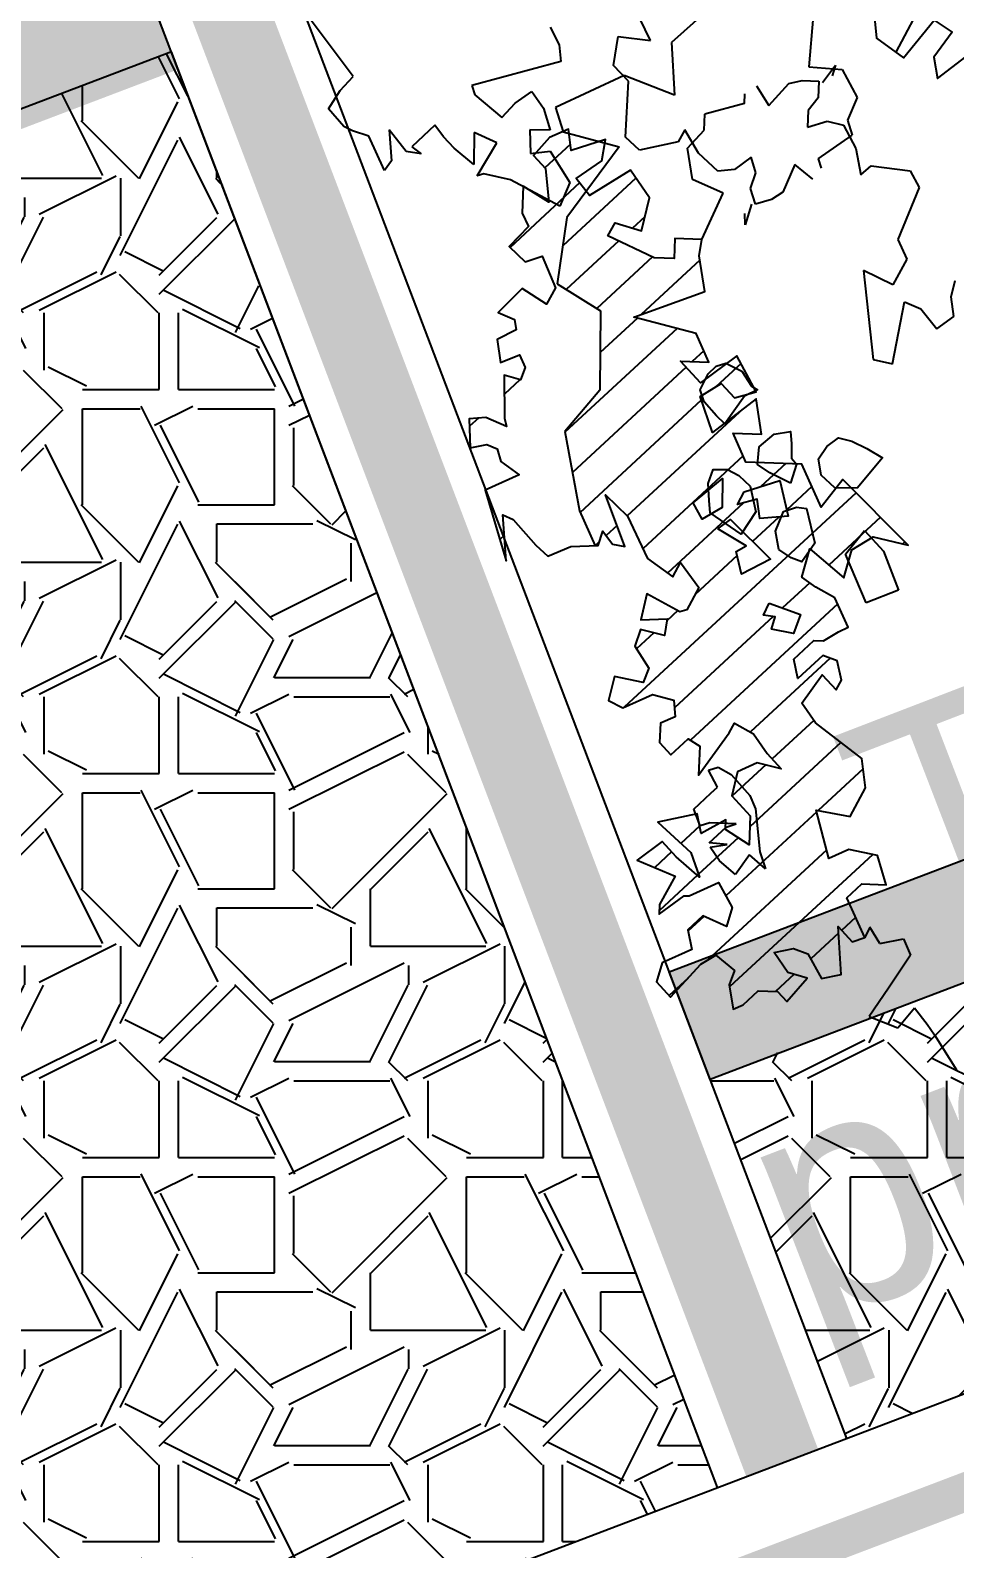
# Model space of a CAD drawing. Header units: metres. Extents: x 1841041 to 1841282, y 5171502 to 5171751.
# Drawn here: x 1841137.658 to 1841138.861, y 5171601.216 to 5171603.193 of the extents above; entities that cross this region are included whole.
import ezdxf
from ezdxf.lldxf.tags import DXFTag

# ---------------------------------------------------------------- set-up
doc = ezdxf.new("R2010")
doc.units = ezdxf.units.M
for name, color, linetype, true_color in [('SA - bande stérile', 7, 'Continuous', 0xc0c0c0), ('SA - Bastaing bois', 7, 'Continuous', 0x993300), ('SA - EP-réso-txt', 5, 'Continuous', 0x0000ff), ('SA - gazon', 7, 'Continuous', 0xccffcc), ('SA - haie séparative', 7, 'Continuous', 0x008000), ('SA - Limite terrain', 1, 'LIMITE_CADASTRALE', 0xff0000), ('SA - volige bois', 7, 'Continuous', 0x993300)]:
    doc.layers.add(name, color=color, linetype=linetype, true_color=true_color)
doc.layers.add('SA - Bâtiment AB', color=7, linetype='Continuous')
doc.styles.add('ArialA', font='arial.ttf')
tags = doc.linetypes.add('CACHE2', pattern=[4.762499928474426, 3.174999952316284, -1.587499976158142]).pattern_tags.tags
tags[6:7] = [DXFTag(74, 4), DXFTag(75, 0), DXFTag(340, '0'), DXFTag(46, 0.0), DXFTag(50, 0.0), DXFTag(44, 0.0), DXFTag(45, 0.0)]
tags[4:5] = [DXFTag(74, 4), DXFTag(75, 0), DXFTag(340, '0'), DXFTag(46, 0.0), DXFTag(50, 0.0), DXFTag(44, 0.0), DXFTag(45, 0.0)]
tags = doc.linetypes.add('DIVISE2', pattern=[15.874999761581421, 6.349999904632568, -3.174999952316284, 0, -3.174999952316284, 0, -3.174999952316284]).pattern_tags.tags
tags[14:15] = [DXFTag(74, 4), DXFTag(75, 0), DXFTag(340, '0'), DXFTag(46, 0.0), DXFTag(50, 0.0), DXFTag(44, 0.0), DXFTag(45, 0.0)]
tags[12:13] = [DXFTag(74, 4), DXFTag(75, 0), DXFTag(340, '0'), DXFTag(46, 0.0), DXFTag(50, 0.0), DXFTag(44, 0.0), DXFTag(45, 0.0)]
tags[10:11] = [DXFTag(74, 4), DXFTag(75, 0), DXFTag(340, '0'), DXFTag(46, 0.0), DXFTag(50, 0.0), DXFTag(44, 0.0), DXFTag(45, 0.0)]
tags[8:9] = [DXFTag(74, 4), DXFTag(75, 0), DXFTag(340, '0'), DXFTag(46, 0.0), DXFTag(50, 0.0), DXFTag(44, 0.0), DXFTag(45, 0.0)]
tags[6:7] = [DXFTag(74, 4), DXFTag(75, 0), DXFTag(340, '0'), DXFTag(46, 0.0), DXFTag(50, 0.0), DXFTag(44, 0.0), DXFTag(45, 0.0)]
tags[4:5] = [DXFTag(74, 4), DXFTag(75, 0), DXFTag(340, '0'), DXFTag(46, 0.0), DXFTag(50, 0.0), DXFTag(44, 0.0), DXFTag(45, 0.0)]
tags = doc.linetypes.add('LIMITE_CADASTRALE', pattern=[13, 8, -2, 1, -2]).pattern_tags.tags
tags[10:11] = [DXFTag(74, 4), DXFTag(75, 0), DXFTag(340, '0'), DXFTag(46, 0.0), DXFTag(50, 0.0), DXFTag(44, 0.0), DXFTag(45, 0.0)]
tags[8:9] = [DXFTag(74, 4), DXFTag(75, 0), DXFTag(340, '0'), DXFTag(46, 0.0), DXFTag(50, 0.0), DXFTag(44, 0.0), DXFTag(45, 0.0)]
tags[6:7] = [DXFTag(74, 4), DXFTag(75, 0), DXFTag(340, '0'), DXFTag(46, 0.0), DXFTag(50, 0.0), DXFTag(44, 0.0), DXFTag(45, 0.0)]
tags[4:5] = [DXFTag(74, 4), DXFTag(75, 0), DXFTag(340, '0'), DXFTag(46, 0.0), DXFTag(50, 0.0), DXFTag(44, 0.0), DXFTag(45, 0.0)]
pattern_1 = [(0, (0.09999999997671694, 0), (0.5, 0.5), [0.15, -0.35]), (0, (0.4000000000232831, 0.05000000027939677), (0.5, 0.5), [0.125, -0.375]), (0, (0.375, 0.07500000018626451), (0.5, 0.5), [0.1, -0.4]), (0, (0.2249999999767169, 0.2000000001862645), (0.5, 0.5), [0.075, -0.075, 0.1, -0.25]), (0, (0.2249999999767169, 0.2250000000931323), (0.5, 0.5), [0.1, -0.025, 0.125, -0.25]), (0, (0, 0.3250000001862645), (0.5, 0.5), [0.125, -0.375]), (0, (0.4749999999767169, 0.3500000000931323), (0.5, 0.5), [0.125, -0.375]), (90, (0, 0.1000000000931323), (-0.4999999999999999, 0.5), [0.075, -0.425]), (90, (0.07499999995343387, 0.4750000000931323), (-0.4999999999999999, 0.5), [0.05, -0.45]), (90, (0.09999999997671694, 0), (-0.4999999999999999, 0.5), [0.075, -0.425]), (90, (0.1500000000232831, 0.4500000001862645), (-0.4999999999999999, 0.5), [0.025, -0.475]), (90, (0.1750000000465661, 0.25), (-0.4999999999999999, 0.5), [0.075, -0.425]), (90, (0.2249999999767169, 0.07500000018626451), (-0.4999999999999999, 0.5), [0.125, -0.375]), (90, (0.2750000000232831, 0.4250000002793968), (-0.4999999999999999, 0.5), [0.075, -0.425]), (90, (0.3249999999534339, 0.2250000000931323), (-0.4999999999999999, 0.5), [0.1, -0.4]), (90, (0.3499999999767169, 0.2250000000931323), (-0.4999999999999999, 0.5), [0.1, -0.4]), (90, (0.4000000000232831, 0), (-0.4999999999999999, 0.5), [0.05, -0.45]), (90, (0.4749999999767169, 0.07500000018626451), (-0.4999999999999999, 0.5), [0.125, -0.375]), (45, (0.05000000004656613, 0.05000000027939677), (2.775557561562891e-17, 0.499999999868091), [0.212132, -0.49497478115]), (45, (0.09999999997671694, 0.07500000018626451), (2.775557561562891e-17, 0.499999999868091), [0.106066, -0.60104078115]), (45, (0.3249999999534339, 0.3500000000931323), (2.775557561562891e-17, 0.499999999868091), [0.14142135, -0.56568543115]), (45, (0.3249999999534339, 0.375), (2.775557561562891e-17, 0.499999999868091), [0.106066, -0.60104078115]), (135, (0.1500000000232831, 0.3250000001862645), (-0.499999999868091, 2.775557561562891e-17), [0.0353555, -0.67175128115]), (135, (0.05000000004656613, 0.05000000027939677), (-0.499999999868091, 2.775557561562891e-17), [0.0707105, -0.63639628115]), (135, (0.1999999999534339, 0.2000000001862645), (-0.499999999868091, 2.775557561562891e-17), [0.0707105, -0.63639628115]), (135, (0.3249999999534339, 0.3250000001862645), (-0.499999999868091, 2.775557561562891e-17), [0.0707105, -0.63639628115]), (135, (0.4749999999767169, 0.4250000002793968), (-0.499999999868091, 2.775557561562891e-17), [0.106066, -0.60104078115]), (135, (0.4749999999767169, 0.3999999999068677), (-0.499999999868091, 2.775557561562891e-17), [0.0707105, -0.63639628115]), (135, (0.4499999999534339, 0.4500000001862645), (-0.499999999868091, 2.775557561562891e-17), [0.0707105, -0.63639628115]), (135, (0.3000000000465661, 0), (-0.499999999868091, 2.775557561562891e-17), [0.106066, -0.60104078115]), (26.5650512, (0.4499999999534339, 0.3000000002793968), (0.5000000001118504, -2.357455897161742e-11), [0.0559, -1.0621339885]), (26.5650512, (0.3249999999534339, 0.1750000002793968), (0.5000000001118504, -2.357455897161742e-11), [0.0559, -1.0621339885]), (26.5650512, (0.1500000000232831, 0.3250000001862645), (0.5000000001118504, -2.357455897161742e-11), [0.1118, -1.0062339885]), (26.5650512, (0.1750000000465661, 0.4500000001862645), (0.5000000001118504, -2.357455897161742e-11), [0.1118, -1.0062339885]), (26.5650512, (0.1750000000465661, 0.3250000001862645), (0.5000000001118504, -2.357455897161742e-11), [0.1118, -1.0062339885]), (26.5650512, (0.4749999999767169, 0.4250000002793968), (0.5000000001118504, -2.357455897161742e-11), [0.1118, -1.0062339885]), (26.5650512, (0, 0.1750000002793968), (0.5000000001118504, -2.357455897161742e-11), [0.167705, -0.9503289885]), (26.5650512, (0, 0.2000000001862645), (0.5000000001118504, -2.357455897161742e-11), [0.167705, -0.9503289885]), (26.5650512, (0, 0.3999999999068677), (0.5000000001118504, -2.357455897161742e-11), [0.167705, -0.9503289885]), (63.43494882, (0.25, 0.375), (-1.981075026247225e-10, 0.5000000001118504), [0.0559, -1.0621339885]), (63.43494882, (0.4749999999767169, 0.3500000000931323), (-1.981075026247225e-10, 0.5000000001118504), [0.0559, -0.6708339885, 0.1118, -0.2795]), (63.43494882, (0.4250000000465661, 0.3000000002793968), (-1.981075026247225e-10, 0.5000000001118504), [0.1118, -1.0062339885]), (63.43494882, (0.125, 0.3500000000931323), (-1.981075026247225e-10, 0.5000000001118504), [0.1118, -1.0062339885]), (63.43494882, (0.09999999997671694, 0.3500000000931323), (-1.981075026247225e-10, 0.5000000001118504), [0.1118, -1.0062339885]), (63.43494882, (0.2750000000232831, 0.3999999999068677), (-1.981075026247225e-10, 0.5000000001118504), [0.167705, -0.9503289885]), (116.5650512, (0.1500000000232831, 0.2749999999068677), (2.357461448276865e-11, 0.5000000001118504), [0.0559, -1.0621339885]), (116.5650512, (0.4749999999767169, 0.2250000000931323), (2.357461448276865e-11, 0.5000000001118504), [0.0559, -1.0621339885]), (116.5650512, (0.375, 0.07500000018626451), (2.357461448276865e-11, 0.5000000001118504), [0.1118, -1.0062339885]), (116.5650512, (0.3499999999767169, 0.1000000000931323), (2.357461448276865e-11, 0.5000000001118504), [0.1118, -1.0062339885]), (116.5650512, (0.4000000000232831, 0.4500000001862645), (2.357461448276865e-11, 0.5000000001118504), [0.1118, -1.0062339885]), (116.5650512, (0, 0.2000000001862645), (2.357461448276865e-11, 0.5000000001118504), [0.1118, -1.0062339885]), (116.5650512, (0.25, 0), (2.357461448276865e-11, 0.5000000001118504), [0.167705, -0.9503289885]), (153.43494882, (0.4250000000465661, 0.3000000002793968), (-0.5000000001118504, -1.981073638468445e-10), [0.1118, -1.0062339885]), (153.43494882, (0.4499999999534339, 0.2749999999068677), (-0.5000000001118504, -1.981073638468445e-10), [0.1118, -1.0062339885]), (153.43494882, (0.07499999995343387, 0.02499999990686774), (-0.5000000001118504, -1.981073638468445e-10), [0.0559, -1.0621339885]), (153.43494882, (0.2249999999767169, 0.2250000000931323), (-0.5000000001118504, -1.981073638468445e-10), [0.0559, -1.0621339885]), (153.43494882, (0.3249999999534339, 0.375), (-0.5000000001118504, -1.981073638468445e-10), [0.0559, -1.0621339885])]

msp = doc.modelspace()

# ---------------------------------------------------------------- hatches: boundary and pattern name
at = {"layer": 'SA - bande stérile'}
h = msp.add_hatch(dxfattribs=at)
h.set_pattern_fill('GRANULATS2', color=256, scale=0.5, style=0, pattern_type=2)
h.set_pattern_definition(pattern_1)
h.paths.add_polyline_path([(1841138.552198855, 5171601.295699563), (1841137.841095245, 5171603.165011611), (1841134.663228445, 5171601.95668184), (1841135.036591631, 5171600.974749176), (1841133.892047058, 5171600.539354987), (1841133.933846864, 5171599.5388404)])
h = msp.add_hatch(dxfattribs=at)
h.set_pattern_fill('GRANULATS2', color=256, scale=0.5, style=0, pattern_type=2)
h.set_pattern_definition(pattern_1)
h.paths.add_polyline_path([(1841138.720437083, 5171601.359698771), (1841138.542654317, 5171601.827044825), (1841141.183061007, 5171602.831477289), (1841141.360841367, 5171602.364130323)])
at = {"layer": 'SA - gazon'}
msp.add_hatch(color=256, dxfattribs=at).paths.add_polyline_path([(1841129.673950773, 5171603.962263945), (1841136.537913823, 5171606.590585673), (1841137.840909086, 5171603.165500976), (1841134.663078099, 5171601.956624674), (1841135.036591631, 5171600.974749176), (1841132.681256441, 5171600.078760256), (1841132.841249527, 5171599.658177659), (1841131.50469083, 5171599.149738356)])

# ---------------------------------------------------------------- linework, layer by layer
at = {"layer": 'SA - Bastaing bois', "linetype": 'CACHE2', "ltscale": 0.25, "const_width": 0.150000006, "elevation": 1e-09, "flags": 128}
for points in [[(1841139.360414931, 5171602.138128535), (1841137.523008554, 5171606.968216822)], [(1841139.26364625, 5171602.181560216), (1841138.51598797, 5171601.897143926)]]:
    msp.add_lwpolyline(points, dxfattribs=at)
at = {"layer": 'SA - Bastaing bois', "elevation": 1e-09, "flags": 128}
msp.add_lwpolyline([(1841138.489321622, 5171601.967243029), (1841139.236980131, 5171602.251658497), (1841139.290312723, 5171602.111461004), (1841138.542654317, 5171601.827044825)], close=True, dxfattribs=at)
at = {"layer": 'SA - Bâtiment AB', "color": 16, "linetype": 'DIVISE2', "ltscale": 0.1000000014901161, "true_color": 0x800000, "const_width": 0.100000001, "elevation": 1e-09, "flags": 128}
msp.add_lwpolyline([(1841138.636317941, 5171601.327699241), (1841136.621998171, 5171606.6228379)], dxfattribs=at)
at = {"layer": 'SA - Bâtiment AB', "elevation": 1e-09, "flags": 128}
for points in [[(1841138.720437026, 5171601.359698921), (1841136.713572567, 5171606.635239446)], [(1841138.552198855, 5171601.295699563), (1841136.545356999, 5171606.571180671)], [(1841120.867148631, 5171587.935746203), (1841118.663070681, 5171593.72971128), (1841141.477135246, 5171602.408369472), (1841146.454851503, 5171589.323208832), (1841136.725986735, 5171585.622246951), (1841141.436687805, 5171573.239001895), (1841128.351499589, 5171568.261275147), (1841121.436031492, 5171586.440296697)]]:
    msp.add_lwpolyline(points, dxfattribs=at)
at = {"layer": 'SA - Bâtiment AB', "linetype": 'CACHE2', "ltscale": 0.25, "elevation": 1e-09, "flags": 128}
msp.add_lwpolyline([(1841138.552198855, 5171601.295699563), (1841137.841096349, 5171603.165012031), (1841134.663078099, 5171601.956624674), (1841135.374365143, 5171600.086825427)], dxfattribs=at)
at = {"layer": 'SA - Bâtiment AB', "const_width": 0.050000001, "elevation": 1e-09, "flags": 128}
msp.add_lwpolyline([(1841120.979307457, 5171587.978412325), (1841118.817895738, 5171593.660218638), (1841141.407642666, 5171602.253544552), (1841146.300026529, 5171589.392701257), (1841136.571161761, 5171585.691739375), (1841141.281862786, 5171573.308494437), (1841128.420992131, 5171568.416100168), (1841121.548190318, 5171586.482962819)], dxfattribs=at)
at = {"layer": 'SA - haie séparative', "ltscale": 0.3499200344085693}
for p, q in [((1841138.46491009, 5171603.179867363), (1841138.414542602, 5171603.284986241)), ((1841138.536476086, 5171603.2166707), (1841138.492245731, 5171603.177164274)), ((1841138.077797486, 5171603.132933642), (1841138.023289068, 5171603.205663693)), ((1841138.334228764, 5171603.197026098), (1841138.345972879, 5171603.174255575)), ((1841138.676739703, 5171603.211328746), (1841138.670710676, 5171603.145361337)), ((1841138.345972879, 5171603.174255575), (1841138.348047081, 5171603.152270567)), ((1841138.416596547, 5171603.14703864), (1841138.422851492, 5171603.184793827)), ((1841138.422851492, 5171603.184793827), (1841138.46491009, 5171603.179867363)), ((1841138.492245731, 5171603.177164274), (1841138.496164502, 5171603.108732255)), ((1841138.348047081, 5171603.152270567), (1841138.232247102, 5171603.121230868)), ((1841138.060861337, 5171603.11450627), (1841138.077797486, 5171603.132933642)), ((1841138.430433406, 5171603.134342524), (1841138.340956, 5171603.092347123)), ((1841138.436086815, 5171603.126659746), (1841138.416596547, 5171603.14703864)), ((1841138.496164502, 5171603.108732255), (1841138.430433406, 5171603.134342524)), ((1841138.670710676, 5171603.145361337), (1841138.714224783, 5171603.141827265)), ((1841138.688845216, 5171603.125032138), (1841138.705489646, 5171603.14766521)), ((1841138.705489658, 5171603.147665121), (1841138.701190256, 5171603.133563802)), ((1841138.714224783, 5171603.141827265), (1841138.733929189, 5171603.105487947)), ((1841138.045519622, 5171603.090914849), (1841138.060861337, 5171603.11450627)), ((1841138.232247102, 5171603.121230868), (1841138.235967477, 5171603.109181103)), ((1841138.288429553, 5171603.098039626), (1841138.310137134, 5171603.113226412)), ((1841138.310137134, 5171603.113226412), (1841138.325323973, 5171603.091518831)), ((1841138.432183384, 5171603.053807747), (1841138.436086815, 5171603.126659746)), ((1841138.602609473, 5171603.120794094), (1841138.618737752, 5171603.094930504)), ((1841138.618737752, 5171603.094930504), (1841138.645088321, 5171603.123660089)), ((1841138.645088321, 5171603.123660089), (1841138.662364136, 5171603.127499845)), ((1841138.662364136, 5171603.127499845), (1841138.68396669, 5171603.126665193)), ((1841138.68396669, 5171603.126665193), (1841138.683132044, 5171603.105062746)), ((1841138.235967477, 5171603.109181103), (1841138.271493419, 5171603.079612256)), ((1841138.271493419, 5171603.079612256), (1841138.288429553, 5171603.098039626)), ((1841138.587302794, 5171603.097950609), (1841138.535370802, 5171603.083731013)), ((1841138.587302794, 5171603.097950609), (1841138.587789676, 5171603.110552128)), ((1841138.683132044, 5171603.105062746), (1841138.669869817, 5171603.088447693)), ((1841138.733929189, 5171603.105487947), (1841138.721308304, 5171603.076137482)), ((1841138.065807109, 5171603.067953881), (1841138.045519622, 5171603.090914849)), ((1841138.325323973, 5171603.091518831), (1841138.334093289, 5171603.063116284)), ((1841138.340956, 5171603.092347123), (1841138.351335651, 5171603.06091153)), ((1841138.534570928, 5171603.063028607), (1841138.535370802, 5171603.083731013)), ((1841138.669869817, 5171603.088447693), (1841138.669035165, 5171603.066845139)), ((1841138.669035165, 5171603.066845139), (1841138.694585862, 5171603.074872416)), ((1841138.694585862, 5171603.074872416), (1841138.716014454, 5171603.069537248)), ((1841138.721308304, 5171603.076137482), (1841138.727420275, 5171603.056341692)), ((1841138.077071343, 5171603.062004399), (1841138.065807109, 5171603.067953881)), ((1841138.098005428, 5171603.055269497), (1841138.077071343, 5171603.062004399)), ((1841138.118380049, 5171603.010652672), (1841138.098005428, 5171603.055269497)), ((1841138.124686699, 5171603.063507363), (1841138.127772282, 5171603.022979858)), ((1841138.146568594, 5171603.035382343), (1841138.124686699, 5171603.063507363)), ((1841138.184085911, 5171603.0695915), (1841138.154112513, 5171603.04148242)), ((1841138.195425474, 5171603.054237841), (1841138.184085911, 5171603.0695915)), ((1841138.209347081, 5171603.039681501), (1841138.195425474, 5171603.054237841)), ((1841138.235155862, 5171603.059905531), (1841138.234798665, 5171603.018315066)), ((1841138.264772097, 5171603.046424037), (1841138.235155862, 5171603.059905531)), ((1841138.307602457, 5171603.063421762), (1841138.308625654, 5171603.03262737)), ((1841138.334093289, 5171603.063116284), (1841138.307602457, 5171603.063421762)), ((1841138.351335651, 5171603.06091153), (1841138.423813721, 5171603.041263781)), ((1841138.450610707, 5171603.036871669), (1841138.432183384, 5171603.053807747)), ((1841138.509327807, 5171603.063485177), (1841138.500998511, 5171603.04771529)), ((1841138.527172277, 5171603.03316992), (1841138.509327807, 5171603.063485177)), ((1841138.512929541, 5171603.039525695), (1841138.534570928, 5171603.063028607)), ((1841138.683144388, 5171603.02570226), (1841138.727420275, 5171603.056341692)), ((1841138.716014454, 5171603.069537248), (1841138.731968788, 5171603.03917293)), ((1841138.166439708, 5171603.032090247), (1841138.146568594, 5171603.035382343)), ((1841138.154112513, 5171603.04148242), (1841138.166439708, 5171603.032090247)), ((1841138.234798665, 5171603.018315066), (1841138.209347081, 5171603.039681501)), ((1841138.239316232, 5171603.003683322), (1841138.264772097, 5171603.046424037)), ((1841138.308625654, 5171603.03262737), (1841138.334053547, 5171603.035764593)), ((1841138.334053547, 5171603.035764593), (1841138.359921531, 5171602.994729294)), ((1841138.423813721, 5171603.041263781), (1841138.355879449, 5171602.949106767)), ((1841138.500998511, 5171603.04771529), (1841138.450610707, 5171603.036871669)), ((1841138.519465512, 5171602.998707923), (1841138.512929541, 5171603.039525695)), ((1841138.731968788, 5171603.03917293), (1841138.738748171, 5171603.00465511)), ((1841138.127772282, 5171603.022979858), (1841138.118380049, 5171603.010652672)), ((1841138.552294693, 5171603.009816184), (1841138.527172277, 5171603.03316992)), ((1841138.595721662, 5171603.027937968), (1841138.57427982, 5171603.011890452)), ((1841138.602099386, 5171603.00728145), (1841138.595721662, 5171603.027937968)), ((1841138.652487187, 5171603.018125073), (1841138.637157284, 5171602.982281866)), ((1841138.676280905, 5171602.999074986), (1841138.652487187, 5171603.018125073)), ((1841138.683144388, 5171603.02570226), (1841138.686864735, 5171603.0136526)), ((1841138.738748171, 5171603.00465511), (1841138.751836512, 5171603.01676964)), ((1841138.751836512, 5171603.01676964), (1841138.802968574, 5171603.010286828)), ((1841138.247923114, 5171603.006340708), (1841138.239316232, 5171603.003683322)), ((1841138.282499584, 5171602.998164275), (1841138.247923114, 5171603.006340708)), ((1841138.346705708, 5171602.964252366), (1841138.282499534, 5171602.998164373)), ((1841138.359921531, 5171602.994729294), (1841138.346705708, 5171602.964252366)), ((1841138.5593442, 5171602.980941173), (1841138.519465512, 5171602.998707923)), ((1841138.57427982, 5171603.011890452), (1841138.552294693, 5171603.009816184)), ((1841138.595098777, 5171602.987208133), (1841138.602099386, 5171603.00728145)), ((1841138.802968574, 5171603.010286828), (1841138.814735419, 5171602.988197498)), ((1841138.531776427, 5171602.920707743), (1841138.5593442, 5171602.980941173)), ((1841138.601476468, 5171602.966551716), (1841138.595098777, 5171602.987208133)), ((1841138.637157284, 5171602.982281866), (1841138.622132984, 5171602.97292944)), ((1841138.814735419, 5171602.988197498), (1841138.786889439, 5171602.920764182)), ((1841138.596332454, 5171602.96647422), (1841138.588137154, 5171602.939601743)), ((1841138.622132984, 5171602.97292944), (1841138.601476468, 5171602.966551716)), ((1841138.355879449, 5171602.949106767), (1841138.343296892, 5171602.862774267)), ((1841138.588137114, 5171602.939601825), (1841138.587516015, 5171602.954330926)), ((1841138.786889439, 5171602.920764182), (1841138.798517143, 5171602.895074374)), ((1841138.742049914, 5171602.880128625), (1841138.754700428, 5171602.764254441)), ((1841138.780093655, 5171602.861531065), (1841138.742049914, 5171602.880128625)), ((1841138.798517143, 5171602.895074374), (1841138.780093655, 5171602.861531065)), ((1841138.343296892, 5171602.862774267), (1841138.399654495, 5171602.82784331)), ((1841138.856115657, 5171602.845973709), (1841138.861450848, 5171602.867402166)), ((1841138.779729471, 5171602.758780164), (1841138.795460874, 5171602.839302736)), ((1841138.795460874, 5171602.839302736), (1841138.816750383, 5171602.830367194)), ((1841138.859642444, 5171602.820596894), (1841138.856115657, 5171602.845973709)), ((1841138.399654495, 5171602.82784331), (1841138.398987204, 5171602.724278927)), ((1841138.816750383, 5171602.830367194), (1841138.837379155, 5171602.804329616)), ((1841138.837379155, 5171602.804329616), (1841138.859642444, 5171602.820596894)), ((1841138.754700428, 5171602.764254441), (1841138.779729471, 5171602.758780164)), ((1841138.398987204, 5171602.724278927), (1841138.353221039, 5171602.670569326)), ((1841138.353221039, 5171602.670569326), (1841138.372370512, 5171602.567322816)), ((1841138.372370512, 5171602.567322816), (1841138.392702099, 5171602.52194196)), ((1841138.718427077, 5171602.511010673), (1841138.743190183, 5171602.541598923)), ((1841138.743190183, 5171602.541598923), (1841138.768165006, 5171602.514982479)), ((1841138.745541426, 5171602.447747223), (1841138.718427077, 5171602.511010673)), ((1841138.768165006, 5171602.514982479), (1841138.787462743, 5171602.464079461)), ((1841138.787462743, 5171602.464079461), (1841138.745541426, 5171602.447747223)), ((1841138.540196343, 5171602.229600984), (1841138.552971646, 5171602.233614734)), ((1841138.551963106, 5171602.207511658), (1841138.540196343, 5171602.229600984)), ((1841138.552971646, 5171602.233614734), (1841138.569725905, 5171602.223952821)), ((1841138.569725905, 5171602.223952821), (1841138.593920408, 5171602.19687609)), ((1841138.543549219, 5171602.199723653), (1841138.551963106, 5171602.207511658)), ((1841138.521112014, 5171602.178955855), (1841138.543549219, 5171602.199723653)), ((1841138.593920408, 5171602.19687609), (1841138.601360534, 5171602.17946106)), ((1841138.529278401, 5171602.157005526), (1841138.521112014, 5171602.178955855)), ((1841138.601360534, 5171602.17946106), (1841138.607305244, 5171602.123341546)), ((1841138.542053805, 5171602.161019165), (1841138.529278401, 5171602.157005526)), ((1841138.541045268, 5171602.13491609), (1841138.563482477, 5171602.155683993)), ((1841138.57625777, 5171602.159697634), (1841138.542053805, 5171602.161019165)), ((1841138.563482477, 5171602.155683993), (1841138.57625777, 5171602.159697634)), ((1841138.564413233, 5171602.13311174), (1841138.541045268, 5171602.13491609)), ((1841138.54263679, 5171602.12944587), (1841138.564413233, 5171602.13311174)), ((1841138.554577547, 5171602.111857059), (1841138.54263679, 5171602.12944587)), ((1841138.575519337, 5171602.093920371), (1841138.554577547, 5171602.111857059)), ((1841138.593629802, 5171602.119362682), (1841138.575519337, 5171602.093920371)), ((1841138.614571592, 5171602.101425994), (1841138.593629802, 5171602.119362682)), ((1841138.607305244, 5171602.123341546), (1841138.614571592, 5171602.101425994)), ((1841138.750485201, 5171602.025232423), (1841138.743662836, 5171602.011974197)), ((1841138.76318694, 5171602.004008355), (1841138.750485201, 5171602.025232423)), ((1841138.763186913, 5171602.004008354), (1841138.794068693, 5171602.010026678)), ((1841138.794068693, 5171602.010026678), (1841138.803169979, 5171601.988941723)), ((1841138.803169979, 5171601.988941723), (1841138.77446276, 5171601.945879882)), ((1841138.77446276, 5171601.945879882), (1841138.749599413, 5171601.908979853)), ((1841138.749599413, 5171601.908979853), (1841138.786882144, 5171601.89401755)), ((1841138.786882144, 5171601.89401755), (1841138.808627866, 5171601.920220791)), ((1841138.808627866, 5171601.920220791), (1841138.824930003, 5171601.898857619)), ((1841138.824930003, 5171601.898857619), (1841138.834309482, 5171601.88497362)), ((1841138.834309482, 5171601.88497362), (1841138.863208996, 5171601.839686691))]:
    msp.add_line(p, q, dxfattribs=at)
at = {"layer": 'SA - haie séparative', "ltscale": 0.3499200344085693, "elevation": 1e-09, "flags": 128}
for points in [[(1841138.784389456, 5171603.164420307), (1841138.85993812, 5171603.307457522)], [(1841138.784389456, 5171603.164420307), (1841138.85993812, 5171603.307457522)], [(1841138.754871622, 5171603.226967392), (1841138.759020174, 5171603.182997082), (1841138.794343904, 5171603.157136689), (1841138.83389981, 5171603.206116244), (1841138.857491244, 5171603.190774476), (1841138.833681629, 5171603.15796948), (1841138.838476599, 5171603.130225183), (1841138.87586698, 5171603.158738706), (1841138.888408387, 5171603.133386128), (1841138.908192287, 5171603.151749969), (1841138.919952544, 5171603.180834718), (1841138.899676798, 5171603.191543764), (1841138.880771799, 5171603.231495421)], [(1841138.360387546, 5171603.044369309), (1841138.327467283, 5171603.013898331)], [(1841138.360387546, 5171603.044369309), (1841138.327467283, 5171603.013898331)], [(1841138.372534402, 5171602.994241612), (1841138.281947046, 5171602.910393858)], [(1841138.372534402, 5171602.994241612), (1841138.281947046, 5171602.910393858)], [(1841138.445779062, 5171603.000666007), (1841138.350546974, 5171602.912519125)], [(1841138.445779062, 5171603.000666007), (1841138.350546974, 5171602.912519125)], [(1841138.300727403, 5171602.98914792), (1841138.299087797, 5171602.987630194)], [(1841138.300727403, 5171602.98914792), (1841138.299087797, 5171602.987630194)], [(1841138.457421348, 5171602.95007133), (1841138.441503599, 5171602.9353379)], [(1841138.457421348, 5171602.95007133), (1841138.441503599, 5171602.9353379)], [(1841138.423567826, 5171602.918736425), (1841138.355162162, 5171602.855420065)], [(1841138.423567826, 5171602.918736425), (1841138.355162162, 5171602.855420065)], [(1841138.467449323, 5171602.897982346), (1841138.394873843, 5171602.830806402)], [(1841138.467449323, 5171602.897982346), (1841138.394873843, 5171602.830806402)], [(1841138.52911524, 5171602.893689442), (1841138.452805976, 5171602.823057502)], [(1841138.52911524, 5171602.893689442), (1841138.452805976, 5171602.823057502)], [(1841138.447735488, 5171602.818364255), (1841138.399304581, 5171602.77353653)], [(1841138.447735488, 5171602.818364255), (1841138.399304581, 5171602.77353653)], [(1841138.499462161, 5171602.804871785), (1841138.353388603, 5171602.669665892)], [(1841138.499462161, 5171602.804871785), (1841138.353388603, 5171602.669665892)], [(1841138.534312637, 5171602.775758529), (1841138.519050805, 5171602.761632165)], [(1841138.534312637, 5171602.775758529), (1841138.519050805, 5171602.761632165)], [(1841138.582734855, 5171602.7592073), (1841138.549839892, 5171602.728759736)], [(1841138.582734855, 5171602.7592073), (1841138.549839892, 5171602.728759736)], [(1841138.294725494, 5171602.738108981), (1841138.274595006, 5171602.71947618)], [(1841138.294725494, 5171602.738108981), (1841138.274595006, 5171602.71947618)], [(1841138.511255838, 5171602.754417082), (1841138.36310346, 5171602.617287164)], [(1841138.511255838, 5171602.754417082), (1841138.36310346, 5171602.617287164)], [(1841138.530970593, 5171602.711294342), (1841138.372818313, 5171602.564908442)], [(1841138.530970593, 5171602.711294342), (1841138.372818313, 5171602.564908442)], [(1841138.585951553, 5171602.70081389), (1841138.434518646, 5171602.560647401)], [(1841138.585951553, 5171602.70081389), (1841138.434518646, 5171602.560647401)], [(1841138.240842184, 5171602.688234634), (1841138.229212947, 5171602.677470393)], [(1841138.240842184, 5171602.688234634), (1841138.229212947, 5171602.677470393)], [(1841138.585510573, 5171602.639034825), (1841138.45473791, 5171602.51799143)], [(1841138.585510573, 5171602.639034825), (1841138.45473791, 5171602.51799143)], [(1841138.640895193, 5171602.628927999), (1841138.60863085, 5171602.599064194)], [(1841138.640895193, 5171602.628927999), (1841138.60863085, 5171602.599064194)], [(1841138.674913106, 5171602.599044072), (1841138.64209393, 5171602.568666788)], [(1841138.674913106, 5171602.599044072), (1841138.64209393, 5171602.568666788)], [(1841138.732391533, 5171602.590875354), (1841138.430686054, 5171602.311616588)], [(1841138.732391533, 5171602.590875354), (1841138.430686054, 5171602.311616588)], [(1841138.585397527, 5171602.577559478), (1841138.48693959, 5171602.486426704)], [(1841138.585397527, 5171602.577559478), (1841138.48693959, 5171602.486426704)], [(1841138.631978144, 5171602.559303609), (1841138.597720907, 5171602.52759497)], [(1841138.631978144, 5171602.559303609), (1841138.597720907, 5171602.52759497)], [(1841138.421249707, 5171602.548365762), (1841138.406946429, 5171602.535126628)], [(1841138.421249707, 5171602.548365762), (1841138.406946429, 5171602.535126628)], [(1841138.764214792, 5171602.558960312), (1841138.696961786, 5171602.496710755)], [(1841138.764214792, 5171602.558960312), (1841138.696961786, 5171602.496710755)], [(1841138.274507946, 5171602.535283002), (1841138.268655557, 5171602.529866126)], [(1841138.274507946, 5171602.535283002), (1841138.268655557, 5171602.529866126)], [(1841138.398066749, 5171602.526907432), (1841138.392693633, 5171602.521934122)], [(1841138.398066749, 5171602.526907432), (1841138.392693633, 5171602.521934122)], [(1841138.796038099, 5171602.527045056), (1841138.793187568, 5171602.524406553)], [(1841138.796038099, 5171602.527045056), (1841138.793187568, 5171602.524406553)], [(1841138.577716582, 5171602.509079047), (1841138.522773858, 5171602.458224001)], [(1841138.577716582, 5171602.509079047), (1841138.522773858, 5171602.458224001)], [(1841138.672088688, 5171602.473688189), (1841138.636721611, 5171602.440952332)], [(1841138.672088688, 5171602.473688189), (1841138.636721611, 5171602.440952332)], [(1841138.708578941, 5171602.446092867), (1841138.516859648, 5171602.268637232)], [(1841138.708578941, 5171602.446092867), (1841138.516859648, 5171602.268637232)], [(1841138.500322547, 5171602.437442996), (1841138.486170668, 5171602.424343947)], [(1841138.500322547, 5171602.437442996), (1841138.486170668, 5171602.424343947)], [(1841138.624613001, 5171602.429744745), (1841138.495959278, 5171602.310662717)], [(1841138.624613001, 5171602.429744745), (1841138.495959278, 5171602.310662717)], [(1841138.469067236, 5171602.408512939), (1841138.44676739, 5171602.387872227)], [(1841138.469067236, 5171602.408512939), (1841138.44676739, 5171602.387872227)], [(1841138.698753679, 5171602.375627732), (1841138.594796495, 5171602.279404873)], [(1841138.698753679, 5171602.375627732), (1841138.594796495, 5171602.279404873)], [(1841138.67737495, 5171602.294468717), (1841138.623188978, 5171602.244314093)], [(1841138.67737495, 5171602.294468717), (1841138.623188978, 5171602.244314093)], [(1841138.712654215, 5171602.2657523), (1841138.594191915, 5171602.156103388)], [(1841138.712654215, 5171602.2657523), (1841138.594191915, 5171602.156103388)], [(1841138.614738311, 5171602.236492045), (1841138.570844624, 5171602.195864)], [(1841138.614738311, 5171602.236492045), (1841138.570844624, 5171602.195864)], [(1841138.74172791, 5171602.231291998), (1841138.68317783, 5171602.177098033)], [(1841138.74172791, 5171602.231291998), (1841138.68317783, 5171602.177098033)], [(1841138.681235484, 5171602.175300247), (1841138.563050633, 5171602.065908198)], [(1841138.681235484, 5171602.175300247), (1841138.563050633, 5171602.065908198)], [(1841138.528742053, 5171602.156893867), (1841138.504424069, 5171602.134385011)], [(1841138.528742053, 5171602.156893867), (1841138.504424069, 5171602.134385011)], [(1841138.57872831, 5171602.141790206), (1841138.527291979, 5171602.094180838)], [(1841138.57872831, 5171602.141790206), (1841138.527291979, 5171602.094180838)], [(1841138.69421473, 5171602.125942909), (1841138.538644674, 5171601.981947071)], [(1841138.69421473, 5171602.125942909), (1841138.538644674, 5171601.981947071)], [(1841138.492315396, 5171602.123177211), (1841138.470469635, 5171602.102956749)], [(1841138.492315396, 5171602.123177211), (1841138.470469635, 5171602.102956749)], [(1841138.754013947, 5171602.119922264), (1841138.567743566, 5171601.9475103)], [(1841138.754013947, 5171602.119922264), (1841138.567743566, 5171601.9475103)], [(1841138.525904639, 5171602.092896766), (1841138.476385512, 5171602.047061653)], [(1841138.525904639, 5171602.092896766), (1841138.476385512, 5171602.047061653)], [(1841138.534318027, 5171602.039313157), (1841138.513607298, 5171602.020143444)], [(1841138.534318027, 5171602.039313157), (1841138.513607298, 5171602.020143444)], [(1841138.731853165, 5171602.038039303), (1841138.71353887, 5171602.021087624)], [(1841138.731853165, 5171602.038039303), (1841138.71353887, 5171602.021087624)], [(1841138.709578397, 5171602.017421909), (1841138.673404056, 5171601.983938795)], [(1841138.709578397, 5171602.017421909), (1841138.673404056, 5171601.983938795)], [(1841138.513796936, 5171601.958948026), (1841138.489201393, 5171601.936182316)], [(1841138.513796936, 5171601.958948026), (1841138.489201393, 5171601.936182316)], [(1841138.651759879, 5171601.963905049), (1841138.627694207, 5171601.941629736)], [(1841138.651759879, 5171601.963905049), (1841138.627694207, 5171601.941629736)]]:
    msp.add_lwpolyline(points, dxfattribs=at)
for points in [[(1841138.531776641, 5171602.920707734), (1841138.496672528, 5171602.922064042), (1841138.495663995, 5171602.895961074), (1841138.469560919, 5171602.896969612), (1841138.409362266, 5171602.925437424), (1841138.419024281, 5171602.942191683), (1841138.452880372, 5171602.931869118), (1841138.46355071, 5171602.974726354), (1841138.438803943, 5171603.010839004), (1841138.385241698, 5171602.977751955), (1841138.368074274, 5171603.000050055), (1841138.401416821, 5171603.023100869), (1841138.406095498, 5171603.050865017), (1841138.361364358, 5171603.036367203), (1841138.357941821, 5171603.064444355), (1841138.333186938, 5171603.053681961), (1841138.312445588, 5171603.030144282), (1841138.328021596, 5171603.013316398), (1841138.332605279, 5171602.969355919), (1841138.299179247, 5171602.990091709), (1841138.297822935, 5171602.954987491), (1841138.306163425, 5171602.937537779), (1841138.280817333, 5171602.911473647), (1841138.301689243, 5171602.891736673), (1841138.323604907, 5171602.899003127), (1841138.340942055, 5171602.857768136), (1841138.329306284, 5171602.836582902), (1841138.297632826, 5171602.856737101), (1841138.266677403, 5171602.825480963), (1841138.287966859, 5171602.816545424), (1841138.290145531, 5171602.802939428), (1841138.265321093, 5171602.790376849), (1841138.269574115, 5171602.760464737), (1841138.29429422, 5171602.770326982), (1841138.301769018, 5171602.753812104), (1841138.295742366, 5171602.737818984), (1841138.274348793, 5171602.744054182), (1841138.274892731, 5171602.688143335), (1841138.277175731, 5171602.677237565), (1841138.250589949, 5171602.689082316), (1841138.228882959, 5171602.687216746), (1841138.230122857, 5171602.649307746), (1841138.251933971, 5171602.653873763), (1841138.26522697, 5171602.647951436), (1841138.27000166, 5171602.631541205), (1841138.293678451, 5171602.614400228), (1841138.249638683, 5171602.594466894), (1841138.27672969, 5171602.502374051), (1841138.272724272, 5171602.562024388), (1841138.286017273, 5171602.556102063), (1841138.315368793, 5171602.522516076), (1841138.331048925, 5171602.508388643), (1841138.361274239, 5171602.520742439), (1841138.396482676, 5171602.522086252), (1841138.40261346, 5171602.54078014), (1841138.415489131, 5171602.524056483), (1841138.431586573, 5171602.520729952), (1841138.406256922, 5171602.58841568), (1841138.434917064, 5171602.560265138), (1841138.460733598, 5171602.50518082), (1841138.493955222, 5171602.481418546), (1841138.503684693, 5171602.499974255), (1841138.52767052, 5171602.467496539), (1841138.512236089, 5171602.438286627), (1841138.503130495, 5171602.435933857), (1841138.459860216, 5171602.45924059), (1841138.452237761, 5171602.425279964), (1841138.486546174, 5171602.426658976), (1841138.483011187, 5171602.405160645), (1841138.451750882, 5171602.412678553), (1841138.444615522, 5171602.391319327), (1841138.462439775, 5171602.362686062), (1841138.455408752, 5171602.344027385), (1841138.417847745, 5171602.35178873), (1841138.41032983, 5171602.320528215), (1841138.428884168, 5171602.310796644), (1841138.467418948, 5171602.328238552), (1841138.495078663, 5171602.32085976), (1841138.49694434, 5171602.299152764), (1841138.477694445, 5171602.290881827), (1841138.47672069, 5171602.265679007), (1841138.491431232, 5171602.249786266), (1841138.513868319, 5171602.270553853), (1841138.528822518, 5171602.260961813), (1841138.5280922, 5171602.242059697), (1841138.527361871, 5171602.223157152), (1841138.567357065, 5171602.278403295), (1841138.574144648, 5171602.290761268), (1841138.598860806, 5171602.277186096), (1841138.616789168, 5171602.251252959), (1841138.634960969, 5171602.231620527), (1841138.603700881, 5171602.239138423), (1841138.578011073, 5171602.227510772), (1841138.570493052, 5171602.19625026), (1841138.594722332, 5171602.170073676), (1841138.593261701, 5171602.132269443), (1841138.562488276, 5171602.152388762), (1841138.562975152, 5171602.164990171), (1841138.530741312, 5171602.147305247), (1841138.525414361, 5171602.17275151), (1841138.474521411, 5171602.162097623), (1841138.517165932, 5171602.122589312), (1841138.528550349, 5171602.090598473), (1841138.498020375, 5171602.117018923), (1841138.479848362, 5171602.136651362), (1841138.44737108, 5171602.112665735), (1841138.497046606, 5171602.09181567), (1841138.476683643, 5171602.054741764), (1841138.476196766, 5171602.042140353), (1841138.508674263, 5171602.066125971), (1841138.514974967, 5171602.065882535), (1841138.55350973, 5171602.083324011), (1841138.571194761, 5171602.051090164), (1841138.563920179, 5171602.026130358), (1841138.532903543, 5171602.03994939), (1841138.513270879, 5171602.021777168), (1841138.518598045, 5171601.996330901), (1841138.480063069, 5171601.978889432), (1841138.472788609, 5171601.953930049), (1841138.490960626, 5171601.93429761), (1841138.530469142, 5171601.976941906), (1841138.549858133, 5171601.988813001), (1841138.574330746, 5171601.968937127), (1841138.567299726, 5171601.950278451), (1841138.57238324, 5171601.918531482), (1841138.585228194, 5171601.924345309), (1841138.604860627, 5171601.942517108), (1841138.630063556, 5171601.941543351), (1841138.642178196, 5171601.928455058), (1841138.66859821, 5171601.958984832), (1841138.643638827, 5171601.96625929), (1841138.625710252, 5171601.992192434), (1841138.651156726, 5171601.997519379), (1841138.669815405, 5171601.990488357), (1841138.687500542, 5171601.958254508), (1841138.712946802, 5171601.963581459), (1841138.709045707, 5171602.02593191), (1841138.727217616, 5171602.006299473), (1841138.743662942, 5171602.011974191), (1841138.720407542, 5171602.063354023), (1841138.740040079, 5171602.081525818), (1841138.771543713, 5171602.080308621), (1841138.760402844, 5171602.118600163), (1841138.722841943, 5171602.126361504), (1841138.697152135, 5171602.114733852), (1841138.680649526, 5171602.177571186), (1841138.72451124, 5171602.169566402), (1841138.744874093, 5171602.206640316), (1841138.74003402, 5171602.244687986), (1841138.679630878, 5171602.291192971), (1841138.661702409, 5171602.317126114), (1841138.688365985, 5171602.353957015), (1841138.706537893, 5171602.334324582), (1841138.713325477, 5171602.346682551), (1841138.707998525, 5171602.372128813), (1841138.689339741, 5171602.379159836), (1841138.656618804, 5171602.34887351), (1841138.651291856, 5171602.374319771), (1841138.677468536, 5171602.398548833), (1841138.690070056, 5171602.398061952), (1841138.709459157, 5171602.409933046), (1841138.722304004, 5171602.41574687), (1841138.704862431, 5171602.454281854), (1841138.680146378, 5171602.467857019), (1841138.661731034, 5171602.481188752), (1841138.672157928, 5171602.517745175), (1841138.716672291, 5171602.479967386), (1841138.727099202, 5171602.516524235), (1841138.754797859, 5171602.533483002), (1841138.800355418, 5171602.522708116), (1841138.715309834, 5171602.608025846), (1841138.686880862, 5171602.572164994), (1841138.661999035, 5171602.628114549), (1841138.589090689, 5171602.63093149), (1841138.572514471, 5171602.668531223), (1841138.609418664, 5171602.667105366), (1841138.602191258, 5171602.713358476), (1841138.545511356, 5171602.669574536), (1841138.52928291, 5171602.716175416), (1841138.556981566, 5171602.733134178), (1841138.574288102, 5171602.714436562), (1841138.602539027, 5171602.722359514), (1841138.577309547, 5171602.769308163), (1841138.529978451, 5171602.734177493), (1841138.504018434, 5171602.762223925), (1841138.540922843, 5171602.76079806), (1841138.52434663, 5171602.79839801), (1841138.443132572, 5171602.819564804), (1841138.535469069, 5171602.852956509), (1841138.52824166, 5171602.899209617)], [(1841138.587028811, 5171602.716648264), (1841138.561503118, 5171602.680827855), (1841138.550689205, 5171602.6909533), (1841138.534664167, 5171602.709319113), (1841138.52947434, 5171602.725036911), (1841138.540002379, 5171602.745944553), (1841138.550498543, 5171602.755635932), (1841138.562848336, 5171602.759713684), (1841138.583756111, 5171602.749185467), (1841138.596412926, 5171602.729707805), (1841138.60425068, 5171602.724825043)], [(1841138.646902784, 5171602.603191701), (1841138.620021322, 5171602.616727838), (1841138.603975135, 5171602.627615982), (1841138.60628417, 5171602.650790171), (1841138.62577272, 5171602.667185772), (1841138.647093461, 5171602.670490279), (1841138.648544451, 5171602.654783278), (1841138.648491524, 5171602.636089075), (1841138.654825182, 5171602.628219651)], [(1841138.733626388, 5171602.596963657), (1841138.704838593, 5171602.597418999), (1841138.68693885, 5171602.613920794), (1841138.683634278, 5171602.635241735), (1841138.694522421, 5171602.651287917), (1841138.709509413, 5171602.662462117), (1841138.727070196, 5171602.658299454), (1841138.746484606, 5171602.648523162), (1841138.766640279, 5171602.636501892)], [(1841138.60193101, 5171602.565930497), (1841138.582781512, 5171602.537195493), (1841138.542480625, 5171602.564977429), (1841138.541029703, 5171602.580684451), (1841138.539970425, 5171602.602747059), (1841138.546378312, 5171602.621049262), (1841138.565072422, 5171602.620996154), (1841138.580006489, 5171602.61347615), (1841138.594548733, 5171602.599601096)], [(1841138.520326614, 5171602.577697431), (1841138.558517777, 5171602.609575571), (1841138.557957187, 5171602.571736592), (1841138.532128157, 5171602.556508359)], [(1841138.586695088, 5171602.592260735), (1841138.633226417, 5171602.606689073), (1841138.644054194, 5171602.560296779), (1841138.606976128, 5171602.557222437), (1841138.603449257, 5171602.582599149), (1841138.577933432, 5171602.575471692)], [(1841138.678836281, 5171602.52533308), (1841138.661942645, 5171602.501078577), (1841138.647750021, 5171602.506353068), (1841138.631703838, 5171602.51724121), (1841138.627657847, 5171602.540807377), (1841138.637825848, 5171602.566576499), (1841138.654666399, 5171602.572137048), (1841138.667746906, 5171602.570230693)], [(1841138.552378682, 5171602.544007106), (1841138.56906734, 5171602.555982533), (1841138.621160836, 5171602.504390303), (1841138.583456763, 5171602.485113539), (1841138.576468634, 5171602.514229942), (1841138.589383156, 5171602.521844273)], [(1841138.61937432, 5171602.44723204), (1841138.65985304, 5171602.432582331), (1841138.650778269, 5171602.407692076), (1841138.622148966, 5171602.413305565), (1841138.627275369, 5171602.42933368), (1841138.612043175, 5171602.431724968)]]:
    msp.add_lwpolyline(points, close=True, dxfattribs=at)
at = {"layer": 'SA - Limite terrain', "ltscale": 0.5}
msp.add_open_spline([(1841077.148494005, 5171583.552926086), (1841078.819116467, 5171584.595408665), (1841080.489738929, 5171585.637891247), (1841083.663916588, 5171586.860665587), (1841086.838094248, 5171588.083439928), (1841093.711217374, 5171590.734891088), (1841100.5843405, 5171593.386342246), (1841105.835381354, 5171595.379526314), (1841111.086422208, 5171597.372710383), (1841112.783451395, 5171598.015825182), (1841114.480480583, 5171598.658939983), (1841120.14370182, 5171600.797665111), (1841125.806923058, 5171602.936390238), (1841137.978807179, 5171607.581632443), (1841150.150691301, 5171612.226874649), (1841152.240679241, 5171613.016890125), (1841154.330667181, 5171613.8069056), (1841157.624212456, 5171615.008594722), (1841160.917757731, 5171616.210283844), (1841160.893724598, 5171617.272623914), (1841160.869691464, 5171618.334963986), (1841160.842364689, 5171619.241816193), (1841160.815037915, 5171620.148668398), (1841160.78771114, 5171621.055520607), (1841160.760384367, 5171621.962372816), (1841160.713028056, 5171623.533914846), (1841160.665671746, 5171625.105456877), (1841160.649886309, 5171625.629304222), (1841160.634100872, 5171626.153151565), (1841160.583670772, 5171627.253450798), (1841160.533240672, 5171628.353750029), (1841160.518038674, 5171628.685431824), (1841160.502836677, 5171629.017113621), (1841160.480224279, 5171629.510477775), (1841160.457611882, 5171630.003841928), (1841160.00752512, 5171632.996184365), (1841159.557438357, 5171635.988526801), (1841161.415587508, 5171637.128920515), (1841163.273736658, 5171638.26931423), (1841163.061968354, 5171638.619753662), (1841162.85020005, 5171638.970193092), (1841163.131582271, 5171639.178348508), (1841163.412964493, 5171639.386503925), (1841163.466422816, 5171639.3344813), (1841163.519881138, 5171639.282458674), (1841164.03777199, 5171639.68235248), (1841164.555662841, 5171640.082246285), (1841164.648385479, 5171639.962163888), (1841164.741108119, 5171639.842081491), (1841166.344302063, 5171640.478218381), (1841167.783088456, 5171641.548365939), (1841166.833303171, 5171642.781718574), (1841165.883517887, 5171644.015071209), (1841169.435772709, 5171646.692792305), (1841172.988027531, 5171649.3705134), (1841174.75406329, 5171650.701805365), (1841176.520099047, 5171652.03309733), (1841176.561973724, 5171652.065412393), (1841176.6038484, 5171652.097727456), (1841176.582801965, 5171652.124999959), (1841176.561755531, 5171652.152272463), (1841191.178276432, 5171663.381915129), (1841205.794797334, 5171674.611557794), (1841207.53897145, 5171675.957278721), (1841209.283145567, 5171677.302999649), (1841213.680008918, 5171676.869316326), (1841218.07687227, 5171676.435633003), (1841224.138016587, 5171669.219686272), (1841230.199160904, 5171662.00373954), (1841229.455121344, 5171661.412327318), (1841228.711081786, 5171660.820915096), (1841230.313992104, 5171658.672986183), (1841231.916902421, 5171656.525057271), (1841232.04322339, 5171656.616614993), (1841232.16954436, 5171656.708172713), (1841232.372431204, 5171656.428252434), (1841232.575318049, 5171656.148332155), (1841232.451430241, 5171656.058537995), (1841232.327542433, 5171655.968743834), (1841232.663031117, 5171655.505874562), (1841232.998519802, 5171655.04300529), (1841233.05101694, 5171655.081055334), (1841233.103514078, 5171655.119105376), (1841233.507631966, 5171654.297184645), (1841234.371487187, 5171654.751279281), (1841235.088611728, 5171655.24173806), (1841235.805736268, 5171655.732196839), (1841235.743215289, 5171655.832701428), (1841235.680694309, 5171655.933206015), (1841236.004924963, 5171656.141540667), (1841236.329155619, 5171656.349875319), (1841236.530108804, 5171656.026836282), (1841236.73106199, 5171655.703797244), (1841236.689843278, 5171655.677312129), (1841236.648624566, 5171655.650827016), (1841240.858529894, 5171649.081241002), (1841245.068435222, 5171642.511654989), (1841245.315846874, 5171642.136750192), (1841245.563258527, 5171641.761845394), (1841246.367922928, 5171640.453616263), (1841247.172587329, 5171639.145387132), (1841247.776564475, 5171638.09275672), (1841248.380541621, 5171637.040126309), (1841248.965806702, 5171636.026274786), (1841249.551071783, 5171635.012423264), (1841249.716885776, 5171634.703473588), (1841249.882699768, 5171634.394523912), (1841250.398643779, 5171633.314204532), (1841250.914587789, 5171632.23388515), (1841251.406489769, 5171631.065022714), (1841251.898391748, 5171629.896160278), (1841252.568195596, 5171628.10055008), (1841253.237999446, 5171626.304939882), (1841253.563311726, 5171625.375591345), (1841253.888624005, 5171624.44624281), (1841254.265370376, 5171623.340400876), (1841254.642116746, 5171622.234558943), (1841255.133915501, 5171620.702656072), (1841255.625714255, 5171619.1707532), (1841256.971896222, 5171614.602132101), (1841258.318078188, 5171610.033511003), (1841260.018255374, 5171603.955881388), (1841261.718432559, 5171597.878251772), (1841261.648607219, 5171597.470600548), (1841261.578781881, 5171597.062949326), (1841255.230516867, 5171594.584144067), (1841248.882251855, 5171592.105338808), (1841248.776150345, 5171592.326693141), (1841248.670048836, 5171592.548047473), (1841246.783659679, 5171591.746683368), (1841244.897270522, 5171590.945319261), (1841242.724655343, 5171590.022362396), (1841240.552040163, 5171589.099405533), (1841236.93258775, 5171587.662124263), (1841233.313135338, 5171586.224842994), (1841233.491803869, 5171583.108863539), (1841233.6704724, 5171579.992884085), (1841236.323120886, 5171570.916499641), (1841238.975769372, 5171561.840115198), (1841241.512519259, 5171558.133350684), (1841244.049269145, 5171554.426586172), (1841242.922520311, 5171553.124716314), (1841241.795771478, 5171551.822846457), (1841241.410083763, 5171551.356059282), (1841241.024396048, 5171550.889272108), (1841240.713377698, 5171550.265385585), (1841240.402359346, 5171549.641499064), (1841239.986014319, 5171547.808283309), (1841239.569669293, 5171545.975067557), (1841239.534292068, 5171544.717227143), (1841239.498914844, 5171543.45938673), (1841239.692214503, 5171542.347830644), (1841239.885514162, 5171541.236274556), (1841240.081439521, 5171539.92321948), (1841240.27736488, 5171538.610164401), (1841240.911720783, 5171536.095003473), (1841241.546076685, 5171533.579842544), (1841243.013685981, 5171531.500542687), (1841244.481295278, 5171529.421242831), (1841227.512180588, 5171525.461238757), (1841210.543065899, 5171521.50123468), (1841206.603756622, 5171520.74819982), (1841202.664447344, 5171519.995164957), (1841201.249406163, 5171519.722909475), (1841199.834364984, 5171519.450653994), (1841198.395416932, 5171519.201298191), (1841196.95646888, 5171518.951942391), (1841194.08914786, 5171518.458142223), (1841191.221826839, 5171517.964342055), (1841187.460122045, 5171517.220585777), (1841183.698417249, 5171516.476829501), (1841181.491292515, 5171516.109587929), (1841179.284167781, 5171515.742346358), (1841171.621595237, 5171514.450586114), (1841163.959022693, 5171513.158825872), (1841163.659939656, 5171515.635678278), (1841163.36085662, 5171518.112530684), (1841161.424586959, 5171520.351041676), (1841159.488317299, 5171522.589552668), (1841159.231107316, 5171523.556674005), (1841158.973897333, 5171524.523795345), (1841157.966556498, 5171529.942599819), (1841156.959215663, 5171535.361404294), (1841153.721993149, 5171536.253741605), (1841150.484770635, 5171537.146078918), (1841149.693941706, 5171541.101769653), (1841148.903112778, 5171545.057460388), (1841151.559013199, 5171547.094394661), (1841154.214913618, 5171549.131328934), (1841153.197166199, 5171554.379002983), (1841152.179418779, 5171559.626677032), (1841150.261661253, 5171559.173055278), (1841148.343903726, 5171558.719433526), (1841148.332394438, 5171558.768090861), (1841148.320885148, 5171558.816748196), (1841145.057052859, 5171557.991871879), (1841141.793220569, 5171557.166995562), (1841136.484645831, 5171555.863765346), (1841131.176071092, 5171554.560535128), (1841120.488598955, 5171551.957997894), (1841109.801126817, 5171549.35546066), (1841104.946282269, 5171548.160296067), (1841100.091437722, 5171546.965131474), (1841095.661314768, 5171545.873028002), (1841091.231191812, 5171544.780924529), (1841091.155802341, 5171544.642088155), (1841091.080412868, 5171544.503251781), (1841088.932920916, 5171543.953769636), (1841086.785428964, 5171543.404287494), (1841084.884968529, 5171542.930606765), (1841082.984508095, 5171542.456926035), (1841083.035320222, 5171542.260735476), (1841083.08613235, 5171542.064544918), (1841079.45245911, 5171541.172623179), (1841075.818785869, 5171540.280701437), (1841074.960540931, 5171551.046476791), (1841074.102295994, 5171561.812252142), (1841074.142192511, 5171561.815137355), (1841074.182089029, 5171561.818022567), (1841074.040476493, 5171563.776222357), (1841073.898863956, 5171565.734422145), (1841073.884438159, 5171565.933901208), (1841073.87001236, 5171566.133380271), (1841073.60128817, 5171569.427693065), (1841073.332563979, 5171572.722005861), (1841073.33859429, 5171574.678593365), (1841073.3446246, 5171576.63518087), (1841073.964674759, 5171578.535945191), (1841074.58472492, 5171580.436709512), (1841075.866609462, 5171581.994817798), (1841077.148494005, 5171583.552926086)], degree=2, knots=[0, 0, 0, 0.01, 0.01, 0.02, 0.02, 0.03, 0.03, 0.04, 0.04, 0.05, 0.05, 0.06, 0.06, 0.07, 0.07, 0.08, 0.08, 0.09, 0.09, 0.1, 0.1, 0.11, 0.11, 0.12, 0.12, 0.13, 0.13, 0.14, 0.14, 0.15, 0.15, 0.16, 0.16, 0.17, 0.17, 0.18, 0.18, 0.19, 0.19, 0.2, 0.2, 0.21, 0.21, 0.22, 0.22, 0.23, 0.23, 0.24, 0.24, 0.25, 0.25, 0.26, 0.26, 0.27, 0.27, 0.28, 0.28, 0.29, 0.29, 0.3, 0.3, 0.31, 0.31, 0.32, 0.32, 0.33, 0.33, 0.34, 0.34, 0.35, 0.35, 0.36, 0.36, 0.37, 0.37, 0.38, 0.38, 0.39, 0.39, 0.4, 0.4, 0.41, 0.41, 0.42, 0.42, 0.43, 0.43, 0.44, 0.44, 0.45, 0.45, 0.46, 0.46, 0.47, 0.47, 0.48, 0.48, 0.49, 0.49, 0.5, 0.5, 0.51, 0.51, 0.52, 0.52, 0.53, 0.53, 0.54, 0.54, 0.55, 0.55, 0.56, 0.56, 0.5700000000000001, 0.5700000000000001, 0.58, 0.58, 0.59, 0.59, 0.6, 0.6, 0.61, 0.61, 0.62, 0.62, 0.63, 0.63, 0.64, 0.64, 0.65, 0.65, 0.66, 0.66, 0.67, 0.67, 0.68, 0.68, 0.6900000000000001, 0.6900000000000001, 0.7000000000000001, 0.7000000000000001, 0.71, 0.71, 0.72, 0.72, 0.73, 0.73, 0.74, 0.74, 0.75, 0.75, 0.76, 0.76, 0.77, 0.77, 0.78, 0.78, 0.79, 0.79, 0.8, 0.8, 0.81, 0.81, 0.8200000000000001, 0.8200000000000001, 0.8300000000000001, 0.8300000000000001, 0.84, 0.84, 0.85, 0.85, 0.86, 0.86, 0.87, 0.87, 0.88, 0.88, 0.89, 0.89, 0.9, 0.9, 0.91, 0.91, 0.92, 0.92, 0.93, 0.93, 0.9400000000000001, 0.9400000000000001, 0.9500000000000001, 0.9500000000000001, 0.96, 0.96, 0.97, 0.97, 0.98, 0.98, 0.99, 0.99, 1, 1, 1.01, 1.01, 1.02, 1.02, 1.03, 1.03, 1.04, 1.04, 1.05, 1.05, 1.06, 1.06, 1.07, 1.07, 1.08, 1.08, 1.09, 1.09, 1.1, 1.1, 1.11, 1.11, 1.12, 1.12, 1.13, 1.13, 1.14, 1.14, 1.15, 1.15, 1.15], dxfattribs=at)
at = {"layer": 'SA - volige bois', "const_width": 0.050000001, "elevation": 1e-09, "flags": 128}
msp.add_lwpolyline([(1841133.892047058, 5171600.539354987), (1841135.036591631, 5171600.974749176), (1841134.663228445, 5171601.95668184), (1841137.840909086, 5171603.165500976)], dxfattribs=at)

# ---------------------------------------------------------------- texts
at = {"layer": 'SA - EP-réso-txt', "style": 'ArialA', "width": 0.9545000195503235}
for s, p in [('T : 205.43', (1841138.801828669, 5171601.99019344)), ('prof : 0.40 m', (1841138.666661825, 5171601.501060363))]:
    msp.add_text(s, height=0.3, rotation=21.06309671046587, dxfattribs=at).set_placement(p)

doc.saveas('drawing.dxf')
